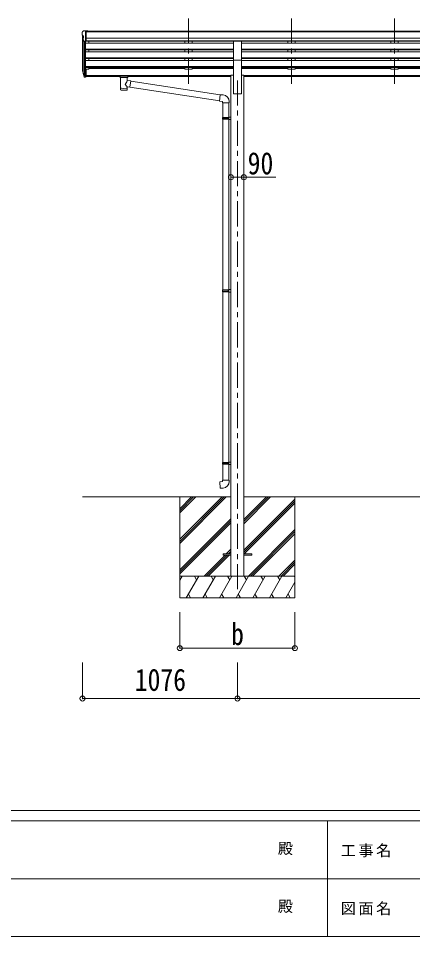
# Model space of a CAD drawing. Units: millimetres at full size, sheet at 1:35; some dimension numbers follow another scale. Extents: x -9837 to 9837, y -6790 to 6790.
# Drawn here: x -2671 to 68, y -6790 to -412 of the extents above; entities that cross this region are included whole.
import ezdxf
from ezdxf.enums import TextEntityAlignment as Align

# ---------------------------------------------------------------- set-up
doc = ezdxf.new("R2010")
doc.units = ezdxf.units.MM
doc.header["$LTSCALE"] = 35
doc.header["$PDMODE"] = 32
doc.header["$PDSIZE"] = 35
doc.linetypes.add('CHAIN1', pattern=[8, 5, -1, 1, -1])
for name, color, linetype, lineweight in [('0-0_0', 7, 'Continuous', 9), ('0-1_本体', 5, 'CHAIN1', 9), ('0-3_ELV2', 4, 'Continuous', 9), ('0-6_OTH_LINE', 6, 'Continuous', 9), ('0-9_OUTLINE', 7, 'Continuous', 9), ('F-0_240', 7, 'Continuous', 9)]:
    doc.layers.add(name, color=color, linetype=linetype, lineweight=lineweight)
doc.styles.add('ＭＳ ゴシック', font='')
doc.styles.get('ＭＳ ゴシック').set_extended_font_data('MS Gothic')

msp = doc.modelspace()

# ---------------------------------------------------------------- linework, layer by layer
at = {"layer": '0-0_0'}
for p, q in [((-2225.46, -3736.01), (-1194.66, -3736.01)), ((-1549.46, -3736.01), (-1549.46, -4436.01)), ((-1549.46, -4030.18), (-1255.28, -3736.01)), ((-1549.46, -4044.32), (-1241.14, -3736.01)), ((-1549.46, -4058.47), (-1227, -3736.01)), ((-1549.46, -3846.34), (-1439.13, -3736.01)), ((-1549.46, -3832.19), (-1453.27, -3736.01)), ((-1549.46, -3818.05), (-1467.42, -3736.01)), ((-1104.26, -3736.01), (1705.34, -3736.01)), ((-1104.26, -3921.64), (-918.63, -3736.01)), ((-1104.26, -3907.49), (-932.77, -3736.01)), ((-1104.26, -3893.35), (-946.92, -3736.01)), ((-1104.26, -4105.48), (-749.46, -3750.69)), ((-749.46, -3736.01), (-749.46, -4436.01)), ((-1104.26, -4119.62), (-749.46, -3764.83)), ((-1102, -4131.51), (-749.46, -3778.97)), ((-1549.46, -4242.31), (-1194.66, -3887.52)), ((-1549.46, -4256.46), (-1194.66, -3901.66)), ((-1549.46, -4270.6), (-1194.66, -3915.8)), ((-1072.65, -4286.01), (-749.46, -3962.82)), ((-1058.51, -4286.01), (-749.46, -3976.96)), ((-1044.37, -4286.01), (-749.46, -3991.1)), ((-1381.02, -4286.01), (-1235.52, -4140.51)), ((-1366.88, -4286.01), (-1221.38, -4140.51)), ((-1352.74, -4286.01), (-1207.24, -4140.51)), ((-1226.52, -4131.51), (-1194.66, -4099.65)), ((-1212.38, -4131.51), (-1194.66, -4113.79)), ((-1198.24, -4131.51), (-1194.66, -4127.93)), ((-860.52, -4286.01), (-749.46, -4174.95)), ((-846.38, -4286.01), (-749.46, -4189.09)), ((-832.24, -4286.01), (-749.46, -4203.23)), ((-749.46, -4286.01), (-1549.46, -4286.01)), ((-1549.46, -4313.51), (-1533.58, -4286.01)), ((-1504.72, -4436.01), (-1418.11, -4286.01)), ((-1433.11, -4311.99), (-1448.11, -4286)), ((-1389.25, -4436), (-1302.64, -4286.01)), ((-1317.64, -4311.99), (-1332.65, -4286.01)), ((-1273.78, -4436.01), (-1187.17, -4286.01)), ((-1202.17, -4311.99), (-1217.18, -4286.01)), ((-1158.31, -4436.01), (-1071.7, -4286.01)), ((-1086.7, -4311.99), (-1101.7, -4286)), ((-1042.84, -4436.01), (-956.23, -4286.01)), ((-971.23, -4311.99), (-986.23, -4286.01)), ((-927.37, -4436.01), (-840.76, -4286.01)), ((-870.76, -4286.01), (-855.76, -4311.99)), ((-811.9, -4436.01), (-749.46, -4327.87)), ((-755.29, -4286.01), (-749.46, -4296.11)), ((-1549.46, -4436.01), (-749.46, -4436.01)), ((-1489.72, -4410.03), (-1474.72, -4436.01)), ((-1374.25, -4410.03), (-1359.25, -4436)), ((-1258.78, -4410.02), (-1243.78, -4436.01)), ((-1143.31, -4410.03), (-1128.31, -4436.01)), ((-1027.84, -4410.03), (-1012.84, -4436.01)), ((-912.37, -4410.03), (-897.37, -4436.01)), ((-796.9, -4410.03), (-781.9, -4436.01))]:
    msp.add_line(p, q, dxfattribs=at)
at = {"layer": '0-1_本体'}
for p, q in [((-1489.46, -411.6), (-1489.46, -889.12)), ((-773.46, -411.6), (-773.46, -889.12)), ((-57.46, -411.6), (-57.46, -889.12)), ((-1149.46, -842.44), (-1149.46, -4386.01))]:
    msp.add_line(p, q, dxfattribs=at)
at = {"layer": '0-3_ELV2'}
for p, q in [((-2227.46, -508.5), (-2227.46, -509.13)), ((-2220.55, -499.69), (-2224.62, -505.5)), ((-2217.46, -499.13), (-2219.79, -499.27)), ((-2217.46, -499.13), (-2198.96, -499.13)), ((-2205.46, -572.11), (-2205.46, -499.13)), ((-2198.96, -499.13), (-2188.96, -499.21)), ((-2198.96, -571.11), (-2198.96, -499.13)), ((-2198.96, -500.73), (2790.04, -500.73)), ((-2198.96, -505.95), (2790.04, -505.95)), ((-2188.96, -500.73), (-2188.96, -499.21)), ((-2225.46, -529.7), (-2225.46, -764.37)), ((-2224.93, -530.31), (-2219.61, -533.38)), ((-2213.09, -570.3), (-2222.09, -554.7)), ((-2220.49, -557.47), (-2220.49, -791.07)), ((-2219.46, -533.64), (-2219.46, -549.91)), ((-2211.46, -571.63), (-2211.47, -809.51)), ((-2205.46, -572.11), (-2210.67, -571.79)), ((-2198.96, -571.11), (-2205.46, -571.11)), ((-2205.46, -572.11), (-2205.46, -764.73)), ((2800.04, -549.48), (-2198.96, -549.48)), ((2800.04, -567.33), (-2198.96, -567.33)), ((-1176.96, -570.58), (-2198.96, -570.58)), ((-2180.46, -570.58), (-2180.46, -583.09)), ((-1514.46, -570.58), (-1514.46, -583.09)), ((-1464.46, -570.58), (-1464.46, -582.99)), ((-1176.96, -701.55), (-1176.96, -569.76)), ((-1176.96, -569.76), (-1121.96, -569.76)), ((-1121.96, -701.55), (-1121.96, -569.76)), ((1723.04, -570.58), (-1121.96, -570.58)), ((-798.46, -570.58), (-798.46, -583.09)), ((-748.46, -570.58), (-748.46, -582.99)), ((-82.46, -570.58), (-82.46, -583.09)), ((-32.46, -570.58), (-32.46, -582.99)), ((-2205.46, -583.09), (-1176.96, -583.09)), ((-2205.46, -624.96), (-1176.96, -624.96)), ((-2205.46, -626.46), (-1176.96, -626.46)), ((-2205.46, -630.78), (-1176.96, -630.78)), ((-2180.46, -630.78), (-2180.46, -643.63)), ((-1514.46, -630.78), (-1514.46, -643.63)), ((-1464.46, -630.78), (-1464.46, -643.63)), ((1723.04, -583.09), (-1121.96, -583.09)), ((1723.04, -624.96), (-1121.96, -624.96)), ((1723.04, -626.46), (-1121.96, -626.46)), ((1723.04, -630.78), (-1121.96, -630.78)), ((-798.46, -630.78), (-798.46, -643.63)), ((-748.46, -630.78), (-748.46, -643.63)), ((-82.46, -630.78), (-82.46, -643.63)), ((-32.46, -630.78), (-32.46, -643.63)), ((-2205.46, -643.63), (-1176.96, -643.63)), ((-2205.46, -685.51), (-1176.96, -685.51)), ((-2205.46, -687.01), (-1176.96, -687.01)), ((-2205.46, -691.32), (-1176.96, -691.32)), ((-2180.46, -691.32), (-2180.46, -704.18)), ((-1514.46, -691.32), (-1514.46, -704.08)), ((-1464.46, -691.32), (-1464.46, -704.18)), ((-1176.96, -701.55), (-1176.96, -936.01)), ((-1176.96, -701.55), (-1121.96, -701.55)), ((1723.04, -643.63), (-1121.96, -643.63)), ((1723.04, -685.51), (-1121.96, -685.51)), ((1723.04, -687.01), (-1121.96, -687.01)), ((1723.04, -691.32), (-1121.96, -691.32)), ((-1121.96, -701.55), (-1121.96, -936.01)), ((-798.46, -691.32), (-798.46, -704.08)), ((-748.46, -691.32), (-748.46, -704.18)), ((-82.46, -691.32), (-82.46, -704.08)), ((-32.46, -691.32), (-32.46, -704.18)), ((-2205.46, -704.18), (-1176.96, -704.18)), ((-2205.46, -746.06), (-1176.96, -746.06)), ((-2205.46, -747.56), (-1176.96, -747.56)), ((-2205.46, -751.87), (-1176.96, -751.87)), ((-2205.46, -764.73), (-2205.46, -819.5)), ((-2198.96, -764.73), (-2205.46, -764.73)), ((-2198.96, -764.73), (-2198.96, -818.76)), ((-2180.46, -765.36), (-2198.96, -765.36)), ((-2180.46, -751.87), (-2180.46, -765.36)), ((-2180.46, -760.42), (-1514.46, -760.42)), ((-1514.46, -751.87), (-1514.46, -765.36)), ((-1464.46, -765.36), (-1514.46, -765.36)), ((-1464.46, -751.87), (-1464.46, -765.36)), ((-1464.46, -760.42), (-1176.96, -760.42)), ((1723.04, -704.18), (-1121.96, -704.18)), ((1723.04, -746.06), (-1121.96, -746.06)), ((1723.04, -747.56), (-1121.96, -747.56)), ((1723.04, -751.87), (-1121.96, -751.87)), ((-798.46, -760.42), (-1121.96, -760.42)), ((-798.46, -751.87), (-798.46, -765.36)), ((-748.46, -765.36), (-798.46, -765.36)), ((-748.46, -751.87), (-748.46, -765.36)), ((-82.46, -760.42), (-748.46, -760.42)), ((-82.46, -751.87), (-82.46, -765.36)), ((-32.46, -765.36), (-82.46, -765.36)), ((-32.46, -751.87), (-32.46, -765.36)), ((633.54, -760.42), (-32.46, -760.42)), ((-2224.37, -778.92), (-2220.49, -786.87)), ((-2223.76, -777.54), (-2220.49, -784.61)), ((-2222.05, -790.19), (-2221.71, -794.6)), ((-2221.71, -794.6), (-2212.91, -818.15)), ((-2221.1, -794.04), (-2212.91, -810.21)), ((-2211.9, -809.08), (-2219.65, -793.68)), ((-2205.46, -809.76), (-2210.6, -809.76)), ((-2205.46, -811.57), (-2210.31, -811.57)), ((-2205.46, -819.5), (-2210.31, -819.5)), ((-2198.96, -804.86), (-2205.46, -804.86)), ((-2198.96, -809.74), (-2205.46, -809.74)), ((-2198.96, -818.76), (-2205.46, -818.76)), ((-2198.96, -807.43), (-1194.66, -807.43)), ((-2198.96, -808.83), (-1194.66, -808.83)), ((-1964.96, -816.52), (-2198.96, -816.52)), ((-1194.66, -816.52), (-1910.96, -816.52)), ((-1194.66, -807.01), (-1194.66, -4286.01)), ((-1194.66, -807.01), (-1176.96, -807.01)), ((-1104.26, -807.01), (-1121.96, -807.01)), ((-1104.26, -807.01), (-1104.26, -4286.01)), ((1705.34, -807.43), (-1104.26, -807.43)), ((1705.34, -808.83), (-1104.26, -808.83)), ((1705.34, -816.52), (-1104.26, -816.52)), ((-1176.96, -936.01), (-1121.96, -936.01)), ((-1249.46, -4131.51), (-1249.46, -4140.51)), ((-1249.46, -4131.51), (-1194.66, -4131.51)), ((-1249.46, -4140.51), (-1194.66, -4140.51)), ((-1104.26, -4131.51), (-1049.46, -4131.51)), ((-1104.26, -4140.51), (-1049.46, -4140.51)), ((-1049.46, -4131.51), (-1049.46, -4140.51))]:
    msp.add_line(p, q, dxfattribs=at)
for centre, radius, start, end in [((-2224.46, -508.5), 3, 93, 180), ((-2025.46, -509.13), 202, 180, 184.94904), ((-2219.73, -500.27), 1, 93.5, 145), ((-2220.56, -525.94), 6.18, 185.7035, 224.99897), ((-2219.49, -553.2), 3, 94.7167, 210), ((-2219.76, -549.91), 0.3, 274.7167, 0), ((-2219.76, -533.64), 0.3, 0, 60), ((-2210.49, -568.8), 3, 210, 266.5), ((-2196.28, -769.8), 29.53, 186.50806, 197.98144), ((-2194.88, -768.04), 30.41, 187.1552, 198.19734)]:
    msp.add_arc(centre, radius, start, end, dxfattribs=at)
for centre, major_axis, ratio, start_param, end_param in [((-2136.81, -770.24), (-89.06, 1.43), 0.57596, 6.1962358, 6.3678173), ((-2137.6, -763.56), (87.93, 4.42), 0.541684, 3.0659337, 3.2228513), ((-2220.75, -790.19), (1.3, 0), 0.90356, 1.3700892, 3.347195), ((-2134.83, -774), (-89.07, 0), 0.90356, 0.2056023, 0.2515348), ((-2135.54, -770.14), (-88.05, 0), 0.90356, 0.2662965, 0.3003836), ((-2210.31, -808.86), (-3, 0), 0.90356, 0.5235988, 1.5707963), ((-2210.31, -816.79), (3, 0), 0.90356, 3.6651914, 4.712389), ((-2210.6, -808.41), (-1.5, 0), 0.90356, 0.5235988, 1.5707963)]:
    msp.add_ellipse(centre, major_axis=major_axis, ratio=ratio, start_param=start_param, end_param=end_param, dxfattribs=at)
at = {"layer": '0-6_OTH_LINE'}
for p, q in [((-1194.66, -1515.56), (-1104.26, -1515.56)), ((-1549.46, -4786.01), (-1549.46, -4536.03)), ((-749.46, -4786.01), (-749.46, -4536.03)), ((-1549.46, -4786.01), (-749.46, -4786.01)), ((-2225.46, -5136.01), (-2225.46, -4886.01)), ((-1149.46, -5136.01), (-1149.46, -4886.01)), ((-2225.46, -5136.01), (-1149.46, -5136.01)), ((-1149.46, -5136.01), (1750.54, -5136.01))]:
    msp.add_line(p, q, dxfattribs=at)
at = {"layer": '0-6_OTH_LINE', "lineweight": 18}
msp.add_line((-1104.26, -1515.56), (-882.31, -1515.56), dxfattribs=at)
at = {"layer": '0-6_OTH_LINE'}
for p in [(-1194.66, -1515.56), (-1104.26, -1515.56), (-1549.46, -4786.01), (-749.46, -4786.01), (-2225.46, -5136.01), (-1149.46, -5136.01)]:
    msp.add_point(p, dxfattribs=at)
at = {"layer": '0-9_OUTLINE'}
for p, q in [((-1981.46, -809.61), (-1981.46, -815.36)), ((-1979.46, -808.94), (-1896.46, -808.94)), ((-1979.46, -811.12), (-1896.46, -811.12)), ((-1979.46, -816.03), (-1964.96, -816.03)), ((-1964.96, -821.67), (-1964.96, -815.13)), ((-1960.86, -822.59), (-1960.88, -908.03)), ((-1915.06, -841.34), (-1915.06, -822.59)), ((-1910.96, -821.67), (-1910.96, -815.13)), ((-1910.96, -816.03), (-1896.46, -816.03)), ((-1894.46, -809.61), (-1894.46, -815.36)), ((-1889.84, -845.24), (-1915.07, -841.33)), ((-1915.05, -908.03), (-1915.07, -887.37)), ((-1915.07, -887.68), (-1896.87, -890.5)), ((-1889.84, -845.24), (-1896.87, -890.5)), ((-1272.52, -985.58), (-1896.6, -888.76)), ((-1268.85, -943.65), (-1890.16, -847.26)), ((-1247.85, -943.61), (-1268.69, -941.78)), ((-1252.77, -999.35), (-1206.77, -999.35)), ((-1250.66, -999.35), (-1250.66, -1100.07)), ((-1208.66, -999.35), (-1208.66, -1097.51)), ((-1206.77, -999.35), (-1206.77, -988.43)), ((-1252.66, -1102.07), (-1251.66, -1100.07)), ((-1252.66, -1102.07), (-1208.66, -1102.07)), ((-1252.66, -1102.07), (-1252.66, -1110.07)), ((-1252.66, -1110.07), (-1208.66, -1110.07)), ((-1252.66, -1110.07), (-1251.66, -1112.07)), ((-1251.66, -1100.07), (-1208.66, -1100.07)), ((-1251.66, -1112.07), (-1208.66, -1112.07)), ((-1250.66, -1112.07), (-1250.66, -2298.26)), ((-1213.14, -1102.07), (-1213.57, -1100.07)), ((-1210.66, -1097.57), (-1194.66, -1097.1)), ((-1210.66, -1099.57), (-1210.66, -1097.57)), ((-1210.66, -1099.57), (-1208.66, -1099.57)), ((-1210.66, -1114.57), (-1210.66, -1112.57)), ((-1210.66, -1114.57), (-1194.66, -1115.04)), ((-1208.66, -1114.63), (-1208.66, -2295.7)), ((-1194.66, -1097.1), (-1194.66, -1115.04)), ((-1210.66, -2295.76), (-1194.66, -2295.29)), ((-1210.66, -2297.76), (-1210.66, -2295.76)), ((-1194.66, -2295.29), (-1194.66, -2313.23)), ((-1252.66, -2300.26), (-1251.66, -2298.26)), ((-1252.66, -2300.26), (-1208.66, -2300.26)), ((-1252.66, -2300.26), (-1252.66, -2308.26)), ((-1252.66, -2308.26), (-1208.66, -2308.26)), ((-1252.66, -2308.26), (-1251.66, -2310.26)), ((-1251.66, -2298.26), (-1208.66, -2298.26)), ((-1251.66, -2310.26), (-1208.66, -2310.26)), ((-1250.66, -2310.26), (-1250.66, -3496.45)), ((-1213.14, -2300.26), (-1213.57, -2298.26)), ((-1210.66, -2297.76), (-1208.66, -2297.76)), ((-1210.66, -2312.76), (-1210.66, -2310.76)), ((-1210.66, -2312.76), (-1194.66, -2313.23)), ((-1208.66, -2312.82), (-1208.66, -3493.89)), ((-1252.66, -3498.45), (-1251.66, -3496.45)), ((-1252.66, -3498.45), (-1208.66, -3498.45)), ((-1252.66, -3498.45), (-1252.66, -3506.45)), ((-1252.66, -3506.45), (-1208.66, -3506.45)), ((-1252.66, -3506.45), (-1251.66, -3508.45)), ((-1251.66, -3496.45), (-1208.66, -3496.45)), ((-1213.14, -3498.45), (-1213.57, -3496.45)), ((-1210.66, -3493.95), (-1194.66, -3493.48)), ((-1210.66, -3495.95), (-1210.66, -3493.95)), ((-1210.66, -3495.95), (-1208.66, -3495.95)), ((-1194.66, -3493.48), (-1194.66, -3511.42)), ((-1251.66, -3508.45), (-1208.66, -3508.45)), ((-1250.66, -3508.45), (-1250.66, -3618.45)), ((-1210.66, -3510.95), (-1210.66, -3508.95)), ((-1210.66, -3510.95), (-1194.66, -3511.42)), ((-1208.66, -3511.01), (-1208.66, -3618.45)), ((-1252.66, -3618.45), (-1206.66, -3618.45)), ((-1252.66, -3628.45), (-1252.66, -3618.45)), ((-1206.66, -3618.45), (-1206.66, -3629.37))]:
    msp.add_line(p, q, dxfattribs=at)
for points in [[(-1981.46, -809.61), (-1981.42, -809.41), (-1981.34, -809.27), (-1981.24, -809.18), (-1981.14, -809.12), (-1981.02, -809.07), (-1980.73, -809.01), (-1980.24, -808.97), (-1979.7, -808.94), (-1979.46, -808.94)], [(-1981.46, -815.36), (-1981.42, -815.56), (-1981.34, -815.7), (-1981.24, -815.79), (-1981.14, -815.85), (-1981.02, -815.9), (-1980.73, -815.96), (-1980.24, -816.01), (-1979.7, -816.03), (-1979.46, -816.03)], [(-1896.46, -808.94), (-1896.11, -808.95), (-1895.58, -808.97), (-1895.13, -809.02), (-1894.83, -809.1), (-1894.66, -809.2), (-1894.54, -809.34), (-1894.47, -809.52), (-1894.46, -809.61)], [(-1896.46, -816.03), (-1896.11, -816.02), (-1895.58, -816), (-1895.13, -815.95), (-1894.83, -815.87), (-1894.66, -815.77), (-1894.54, -815.63), (-1894.47, -815.45), (-1894.46, -815.36)], [(-1268.69, -941.78), (-1272.7, -987.61), (-1252.77, -989.35), (-1252.77, -999.35)], [(-1213.14, -1102.07), (-1213.14, -1110.07), (-1213.57, -1112.07)], [(-1210.66, -1112.57), (-1208.66, -1112.57), (-1208.66, -1099.57)], [(-1213.14, -2300.26), (-1213.14, -2308.26), (-1213.57, -2310.26)], [(-1210.66, -2310.76), (-1208.66, -2310.76), (-1208.66, -2297.76)], [(-1213.14, -3498.45), (-1213.14, -3506.45), (-1213.57, -3508.45)], [(-1210.66, -3508.95), (-1208.66, -3508.95), (-1208.66, -3495.95)], [(-1247.74, -3674.19), (-1268.58, -3676.02), (-1272.59, -3630.19), (-1252.66, -3628.45)]]:
    msp.add_lwpolyline(points, dxfattribs=at)
for centre, start, end in [((-1251.77, -988.43), 0, 85), ((-1251.66, -3629.37), 275, 0)]:
    msp.add_arc(centre, 45, start, end, dxfattribs=at)
for centre, major_axis, ratio, start_param, end_param in [((-1979.46, -811.34), (2, 0), 0.109601, 3.1415927, 4.712389), ((-1937.96, -821.59), (27.06, 0), 0.069685, 3.1415927, 6.2831853), ((-1937.96, -815.13), (27, 0), 0.070066, 6.2831853, 9.424778), ((-1926.96, -819.11), (16, 0), 0.361356, 6.2636979, 6.2831853), ((-1896.46, -811.34), (2, 0), 0.109601, 4.712389, 6.2831853), ((-1937.97, -867.87), (-22.81, -26.62), 0.234429, 1.6855472, 3.1268519), ((-1935.41, -865.23), (20.32, -22.25), 0.045535, 0.0389954, 1.3075346), ((-1937.96, -908.03), (22.92, 0), 0.101955, 3.1415499, 6.2833984), ((-1937.96, -895.59), (22.91, 0), 0.122865, 3.1415927, 6.2831853)]:
    msp.add_ellipse(centre, major_axis=major_axis, ratio=ratio, start_param=start_param, end_param=end_param, dxfattribs=at)
at = {"layer": 'F-0_240', "color": 5}
for p, q in [((-9837.4, -5915), (9342.6, -5915)), ((-9837.4, -5985), (6231.38, -5985)), ((-523.62, -5985), (-523.62, -6790)), ((-4023.62, -6387.5), (3151.38, -6387.5)), ((-9837.4, -6790), (9342.6, -6790))]:
    msp.add_line(p, q, dxfattribs=at)

# ---------------------------------------------------------------- texts
at = {"layer": '0-6_OTH_LINE', "color": 7, "style": 'ＭＳ ゴシック', "width": 0.85}
for s, p in [('90', (-1078.26, -1541.13)), ('b', (-1193.21, -4811.01)), ('1076', (-1862.46, -5129.01))]:
    msp.add_text(s, height=154, dxfattribs=at).set_placement(p, align=Align.BOTTOM_LEFT)
at = {"layer": 'F-0_240', "style": 'ＭＳ ゴシック'}
for p in [(-868.62, -6238.75), (-868.62, -6641.25)]:
    msp.add_text('殿', height=76.98, dxfattribs=at).set_placement(p, align=Align.BOTTOM_LEFT)
at = {"layer": 'F-0_240', "char_height": 76.98, "attachment_point": 7, "style": 'ＭＳ ゴシック'}
for s, insert in [('\\T1.17;工事名', (-431.33, -6238.75)), ('\\T1.17;図面名', (-431.33, -6641.25))]:
    msp.add_mtext(s, dxfattribs=dict(at, insert=insert))

doc.saveas('drawing.dxf')
